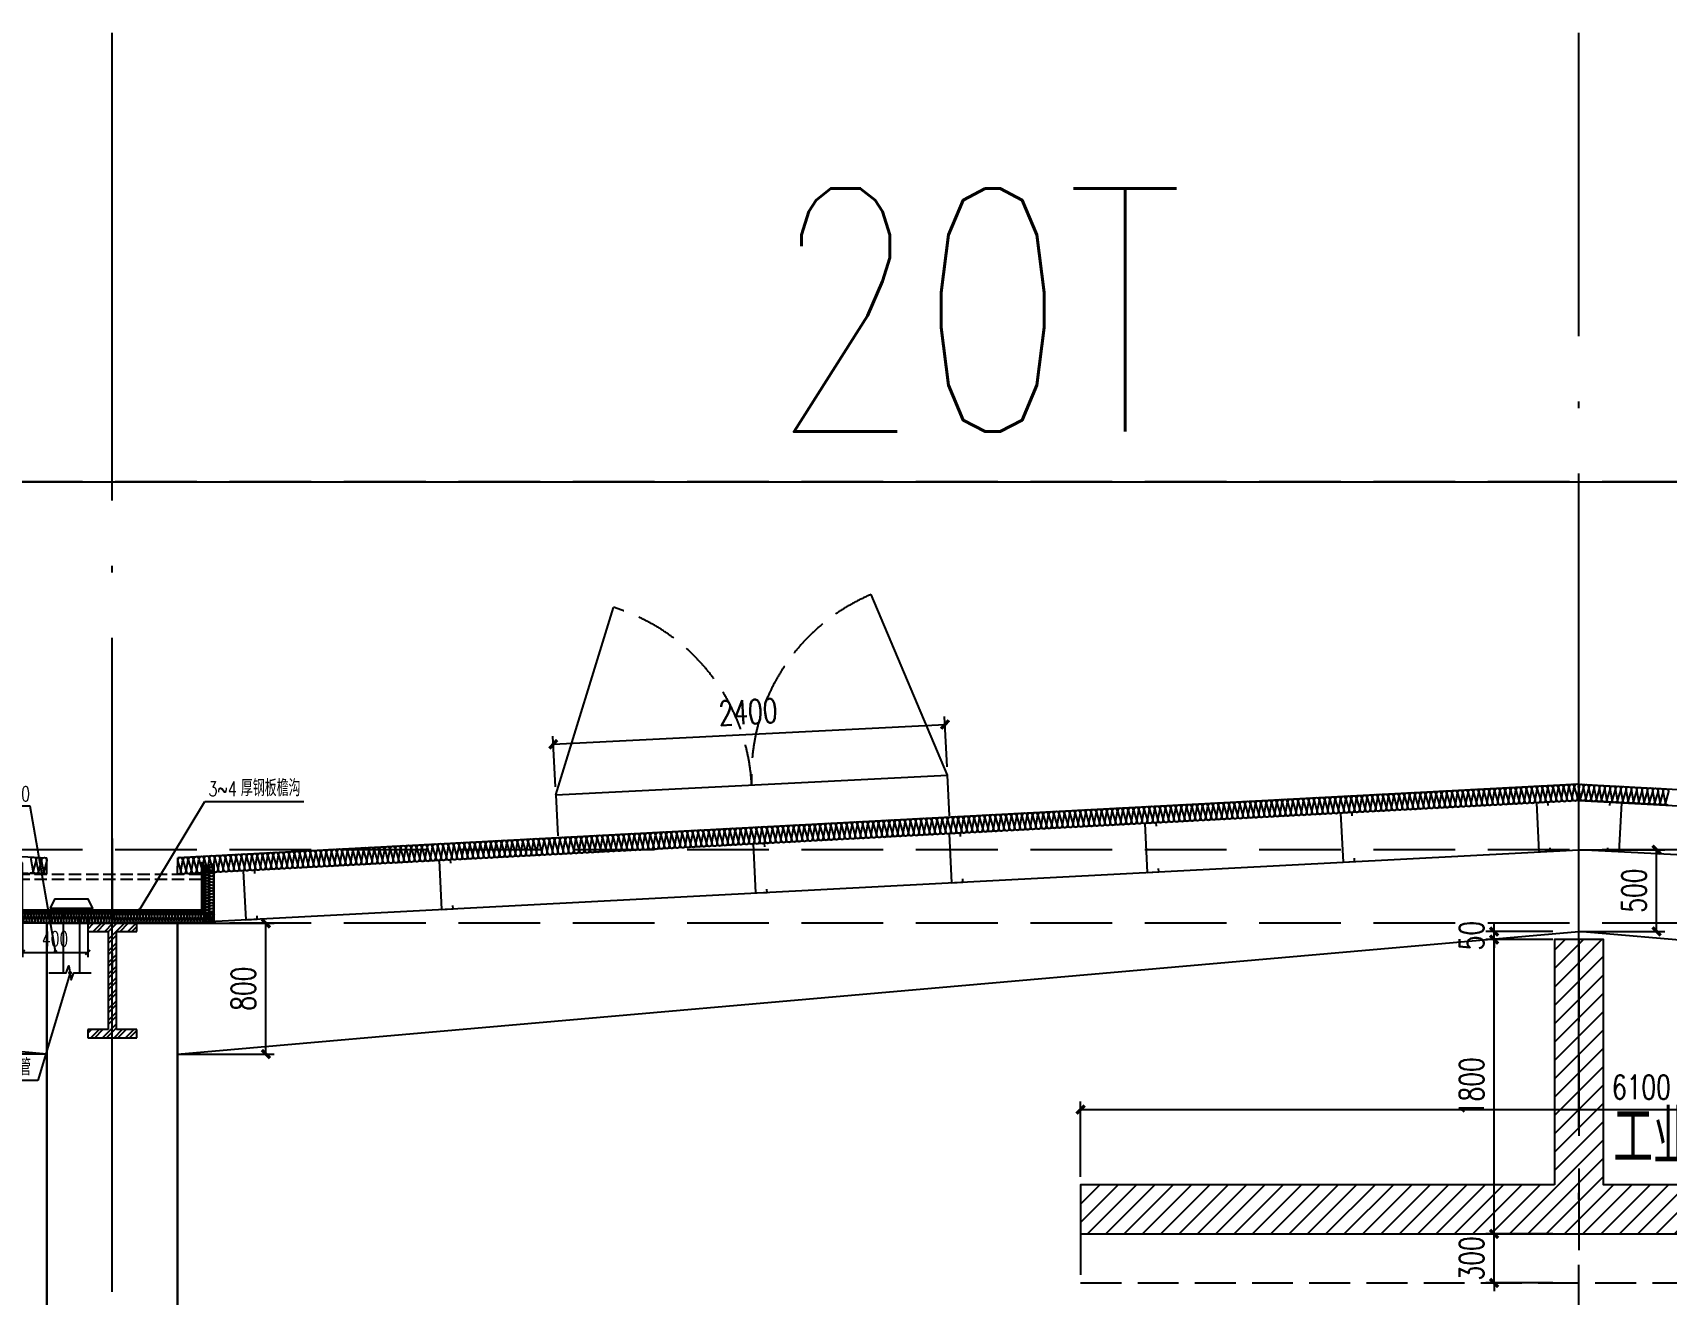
# Model space of a CAD drawing. Extents: x -1899985 to -450366, y 556196 to 2151267.
# Drawn here: x -619857 to -609860, y 581788 to 589505 of the extents above; entities that cross this region are included whole.
import ezdxf

# ---------------------------------------------------------------- set-up
doc = ezdxf.new("R2010")
doc.units = 0
doc.header["$LTSCALE"] = 1000
doc.header["$MEASUREMENT"] = 0
for name, pattern in [('__DASH', [0.35, 0.25, -0.1]), ('DASH', [0.35, 0.25, -0.1]), ('DOTE', [2.42, 2, -0.2, 0.02, -0.2])]:
    doc.linetypes.add(name, pattern=pattern)
doc.layers.get('Defpoints').update_dxf_attribs({"color": 210})
for name, color, linetype in [('A-AXIS-DOTE', 14, 'DOTE'), ('A-AXIS-SYMB', 3, 'Continuous'), ('A-HATCH-2', 251, 'Continuous'), ('A-LIN-V', 9, 'Continuous'), ('A-SFCE', 30, 'Continuous'), ('AS-COLN', 6, 'Continuous'), ('COLUMN', 9, 'Continuous'), ('DIM_SYMB', 3, 'Continuous'), ('PUB_TEXT', 7, 'Continuous'), ('建-墙-填充', 8, 'Continuous'), ('建-尺寸', 3, 'Continuous'), ('建-文字', 7, 'Continuous'), ('建-柱-钢', 9, 'Continuous')]:
    doc.layers.add(name, color=color, linetype=linetype)
doc.styles.add('_TCH_DIM', font='SIMPLEX', dxfattribs={"bigfont": 'GBCBIG'})
doc.styles.add('_TCH_DIM_T3', font='SIMPLEX', dxfattribs={"width": 0.705882, "bigfont": 'GBCBIG'})
doc.styles.add('A-DIM_T3', font='SIMPLEX', dxfattribs={"width": 0.705882, "bigfont": 'GBCBIG'})
doc.styles.add('A-STANDARD', font='SIMPLEX', dxfattribs={"bigfont": 'GBCBIG'})
doc.dimstyles.new('_TCH_ARCH&&30', dxfattribs={"dimtxt": 89.25, "dimasz": 30, "dimexe": 30, "dimexo": 30, "dimgap": 37.875, "dimtad": 1, "dimdec": 0, "dimzin": 0, "dimdsep": 46, "dimtxsty": '_TCH_DIM_T3', "dimblk": 'ARCHTICK', "dimcen": 0.09, "dimclrt": 7, "dimazin": 2, "dimtfac": 1, "dimtdec": 0, "dimtix": 1, "dimtmove": 2, "dimatfit": 3, "dimfxl": 0, "dimtolj": 1, "dimtzin": 0, "dimarcsym": 0})
doc.dimstyles.new('A-DIM&&50', dxfattribs={"dimtxt": 148.75, "dimasz": 50, "dimexe": 50, "dimexo": 50, "dimgap": 63.125, "dimtad": 1, "dimdec": 0, "dimzin": 0, "dimdsep": 46, "dimtxsty": 'A-DIM_T3', "dimblk": 'ARCHTICK', "dimcen": 0.09, "dimclrt": 7, "dimazin": 2, "dimtfac": 1, "dimtdec": 0, "dimtix": 1, "dimtmove": 2, "dimatfit": 3, "dimfxl": 0, "dimtolj": 1, "dimtzin": 0, "dimarcsym": 0})

# ---------------------------------------------------------------- blocks, each defined once
blk = doc.blocks.new('G$CBF9D2CED')
at = {"layer": '建-墙-填充'}
h = blk.add_hatch(dxfattribs=at)
h.set_pattern_fill('金属', color=256, scale=20, style=0)
h.set_pattern_definition([(45, (0, 0), (-35.3553, 35.3553), []), (45, (23.57, 0), (-35.3553, 35.3553), [])])
h.paths.add_polyline_path([(-150, 0), (-150, -50), (-25, -50), (-25, -650), (-150, -650), (-150, -700), (150, -700), (150, -650), (25, -650), (25, -50), (150, -50), (150, 0)])
at = {"layer": '建-柱-钢'}
for p, q in [((-150, 0), (-150, -50)), ((150, 0), (-150, 0)), ((150, -50), (150, 0)), ((-150, -50), (-25, -50)), ((-25, -50), (-25, -650)), ((25, -650), (25, -50)), ((25, -50), (150, -50)), ((-25, -650), (-150, -650)), ((-150, -650), (-150, -700)), ((150, -650), (25, -650)), ((150, -700), (150, -650)), ((-150, -700), (150, -700))]:
    blk.add_line(p, q, dxfattribs=at)
blk = doc.blocks.new('_ArchTick')
at = {"color": 0, "linetype": 'ByBlock', "const_width": 0.4}
blk.add_lwpolyline([(-0.5, -0.5), (0.5, 0.5)], dxfattribs=at)
blk = doc.blocks.new('*D485')
at = {"layer": 'Defpoints', "color": 0}
for p in [(-519.6, 2150), (-110, 2150), (-110, 2100)]:
    blk.add_point(p, dxfattribs=at)
at = {"layer": '建-尺寸', "color": 0, "lineweight": -2}
for p, q in [((-519.6, 2150), (-519.6, 2200)), ((-160, 2150), (-569.6, 2150)), ((-160, 2100), (-569.6, 2100)), ((-519.6, 2100), (-519.6, 2150)), ((-519.6, 2100), (-519.6, 2050))]:
    blk.add_line(p, q, dxfattribs=at)
at = {"layer": '建-尺寸', "color": 0, "lineweight": -2, "xscale": 50, "yscale": 50, "zscale": 50}
for p, rotation in [((-519.6, 2150), 270), ((-519.6, 2100), 90)]:
    blk.add_blockref('_ArchTick', p, dxfattribs=dict(at, rotation=rotation))
at = {"layer": '建-尺寸', "color": 7, "insert": (-657.1, 2125), "char_height": 148.75, "attachment_point": 5, "rotation": 90, "style": 'A-DIM_T3'}
blk.add_mtext('\\A1;50', dxfattribs=at)
blk = doc.blocks.new('*D486')
at = {"layer": 'Defpoints', "color": 0}
for p in [(-519.6, 2100), (-110, 2100), (-110, 300)]:
    blk.add_point(p, dxfattribs=at)
at = {"layer": '建-尺寸', "color": 0, "lineweight": -2}
for p, q in [((-160, 2100), (-569.6, 2100)), ((-519.6, 300), (-519.6, 2100)), ((-160, 300), (-569.6, 300))]:
    blk.add_line(p, q, dxfattribs=at)
at = {"layer": '建-尺寸', "color": 0, "lineweight": -2, "xscale": 50, "yscale": 50, "zscale": 50}
for p, rotation in [((-519.6, 2100), 90), ((-519.6, 300), 270)]:
    blk.add_blockref('_ArchTick', p, dxfattribs=dict(at, rotation=rotation))
at = {"layer": '建-尺寸', "color": 7, "insert": (-657.1, 1200), "char_height": 148.75, "attachment_point": 5, "rotation": 90, "style": 'A-DIM_T3'}
blk.add_mtext('\\A1;1800', dxfattribs=at)
blk = doc.blocks.new('*D487')
at = {"layer": 'Defpoints', "color": 0}
for p in [(-519.6, 300), (-110, 300), (-110, 0)]:
    blk.add_point(p, dxfattribs=at)
at = {"layer": '建-尺寸', "color": 0, "lineweight": -2}
for p, q in [((-160, 300), (-569.6, 300)), ((-519.6, 300), (-519.6, 350)), ((-519.6, 0), (-519.6, 300)), ((-160, 0), (-569.6, 0)), ((-519.6, 0), (-519.6, -50))]:
    blk.add_line(p, q, dxfattribs=at)
at = {"layer": '建-尺寸', "color": 0, "lineweight": -2, "xscale": 50, "yscale": 50, "zscale": 50}
for p, rotation in [((-519.6, 300), 270), ((-519.6, 0), 90)]:
    blk.add_blockref('_ArchTick', p, dxfattribs=dict(at, rotation=rotation))
at = {"layer": '建-尺寸', "color": 7, "insert": (-657.1, 150), "char_height": 148.75, "attachment_point": 5, "rotation": 90, "style": 'A-DIM_T3'}
blk.add_mtext('\\A1;300', dxfattribs=at)
blk = doc.blocks.new('*D488')
at = {"layer": 'Defpoints', "color": 0}
for p in [(3050, 1060.2), (-3050, 600), (3050, 600)]:
    blk.add_point(p, dxfattribs=at)
at = {"layer": '建-尺寸', "color": 0, "lineweight": -2}
for p, q in [((-3050, 650), (-3050, 1110.2)), ((3050, 650), (3050, 1110.2)), ((-3050, 1060.2), (3050, 1060.2))]:
    blk.add_line(p, q, dxfattribs=at)
at = {"layer": '建-尺寸', "color": 0, "lineweight": -2, "xscale": 50, "yscale": 50, "zscale": 50, "rotation": 180}
blk.add_blockref('_ArchTick', (-3050, 1060.2), dxfattribs=at)
at = {"layer": '建-尺寸', "color": 0, "lineweight": -2, "xscale": 50, "yscale": 50, "zscale": 50}
blk.add_blockref('_ArchTick', (3050, 1060.2), dxfattribs=at)
at = {"layer": '建-尺寸', "color": 7, "insert": (382.4, 1197.7), "char_height": 148.75, "attachment_point": 5, "style": 'A-DIM_T3'}
blk.add_mtext('\\A1;6100', dxfattribs=at)
blk = doc.blocks.new('CURVEPATTERNLIB$SYSLIB$岩棉板')
at = {"color": 0}
for p, q in [((0, -17), (12, -67)), ((12, -67), (24, -17))]:
    blk.add_line(p, q, dxfattribs=at)
for centre, start, end in [((12, -17), 0, 180), ((0, -67), 270, 0), ((24, -67), 180, 270)]:
    blk.add_arc(centre, 12, start, end, dxfattribs=at)
blk = doc.blocks.new('*D534')
at = {"layer": 'Defpoints', "color": 0}
for p in [(-759829.7, 584507.5), (-759304.7, 584507.5), (-759829.7, 584007.5)]:
    blk.add_point(p, dxfattribs=at)
at = {"layer": '建-尺寸', "color": 0, "lineweight": -2}
for p, q in [((-759779.7, 584507.5), (-759254.7, 584507.5)), ((-759304.7, 584007.5), (-759304.7, 584507.5)), ((-759779.7, 584007.5), (-759254.7, 584007.5))]:
    blk.add_line(p, q, dxfattribs=at)
at = {"layer": '建-尺寸', "color": 0, "lineweight": -2, "xscale": 50, "yscale": 50, "zscale": 50}
for p, rotation in [((-759304.7, 584507.5), 90), ((-759304.7, 584007.5), 270)]:
    blk.add_blockref('_ArchTick', p, dxfattribs=dict(at, rotation=rotation))
at = {"layer": '建-尺寸', "color": 7, "insert": (-759442.2, 584257.5), "char_height": 148.75, "attachment_point": 5, "rotation": 90, "style": 'A-DIM_T3'}
blk.add_mtext('\\A1;500', dxfattribs=at)
blk = doc.blocks.new('*D535')
at = {"layer": 'Defpoints', "color": 0}
for p in [(-751528.5, 584057.5), (-751154.7, 584057.5), (-751154.7, 583257.5)]:
    blk.add_point(p, dxfattribs=at)
at = {"layer": '建-尺寸', "color": 0, "lineweight": -2}
for p, q in [((-751204.7, 584057.5), (-751578.5, 584057.5)), ((-751528.5, 583257.5), (-751528.5, 584057.5)), ((-751204.7, 583257.5), (-751578.5, 583257.5))]:
    blk.add_line(p, q, dxfattribs=at)
at = {"layer": '建-尺寸', "color": 0, "lineweight": -2, "xscale": 50, "yscale": 50, "zscale": 50}
for p, rotation in [((-751528.5, 584057.5), 90), ((-751528.5, 583257.5), 270)]:
    blk.add_blockref('_ArchTick', p, dxfattribs=dict(at, rotation=rotation))
at = {"layer": '建-尺寸', "color": 7, "insert": (-751666, 583657.5), "char_height": 148.75, "attachment_point": 5, "rotation": 90, "style": 'A-DIM_T3'}
blk.add_mtext('\\A1;800', dxfattribs=at)
blk = doc.blocks.new('*D536')
at = {"layer": 'Defpoints', "color": 0}
for p in [(-768404.7, 584057.5), (-767814.5, 584057.5), (-768404.7, 583257.5)]:
    blk.add_point(p, dxfattribs=at)
at = {"layer": '建-尺寸', "color": 0, "lineweight": -2}
for p, q in [((-768354.7, 584057.5), (-767764.5, 584057.5)), ((-767814.5, 583257.5), (-767814.5, 584057.5)), ((-768354.7, 583257.5), (-767764.5, 583257.5))]:
    blk.add_line(p, q, dxfattribs=at)
at = {"layer": '建-尺寸', "color": 0, "lineweight": -2, "xscale": 50, "yscale": 50, "zscale": 50}
for p, rotation in [((-767814.5, 584057.5), 90), ((-767814.5, 583257.5), 270)]:
    blk.add_blockref('_ArchTick', p, dxfattribs=dict(at, rotation=rotation))
at = {"layer": '建-尺寸', "color": 7, "insert": (-767952, 583657.5), "char_height": 148.75, "attachment_point": 5, "rotation": 90, "style": 'A-DIM_T3'}
blk.add_mtext('\\A1;800', dxfattribs=at)
blk = doc.blocks.new('*D539')
at = {"layer": 'Defpoints', "color": 0}
for p in [(-1772729.9, 580856.2), (-1772720.3, 580546.4), (-1775119.2, 580472)]:
    blk.add_point(p, dxfattribs=at)
at = {"layer": '建-尺寸', "color": 0, "lineweight": -2}
for p, q in [((-1775120.7, 580522), (-1775130.3, 580831.8)), ((-1775128.8, 580781.8), (-1772729.9, 580856.2)), ((-1772721.9, 580596.3), (-1772731.5, 580906.2))]:
    blk.add_line(p, q, dxfattribs=at)
at = {"layer": '建-尺寸', "color": 0, "lineweight": -2, "xscale": 50, "yscale": 50, "zscale": 50}
for p, rotation in [((-1775128.8, 580781.8), 181.7756994795312), ((-1772729.9, 580856.2), 1.775699479531219)]:
    blk.add_blockref('_ArchTick', p, dxfattribs=dict(at, rotation=rotation))
at = {"layer": '建-尺寸', "color": 7, "insert": (-1773933.6, 580956.5), "char_height": 148.75, "attachment_point": 5, "rotation": 1.7757, "style": 'A-DIM_T3'}
blk.add_mtext('\\A1;2400', dxfattribs=at)
blk = doc.blocks.new('$LinePat$岩棉板')
at = {"color": 0}
for p, q in [((0, -17), (12, -67)), ((12, -67), (24, -17))]:
    blk.add_line(p, q, dxfattribs=at)
for points in [[(24, -1.5), (0, -1.5)], [(24, -84), (0, -84)]]:
    blk.add_lwpolyline(points)
for centre, start, end in [((12, -17), 0, 180), ((0, -67), 270, 0), ((24, -67), 180, 270)]:
    blk.add_arc(centre, 12, start, end, dxfattribs=at)
blk = doc.blocks.new('*D509')
at = {"layer": 'A-AXIS-SYMB', "color": 0, "lineweight": -2}
for p, q in [((1161223.6, -3405789.3), (1161223.6, -3406047.3)), ((1161623.6, -3405789.3), (1161623.6, -3406047.3)), ((1161223.6, -3406017.3), (1161623.6, -3406017.3))]:
    blk.add_line(p, q, dxfattribs=at)
at = {"layer": 'Defpoints', "color": 0}
for p in [(1161223.6, -3405759.3), (1161623.6, -3405759.3), (1161623.6, -3406017.3)]:
    blk.add_point(p, dxfattribs=at)
at = {"layer": 'A-AXIS-SYMB', "color": 0, "lineweight": -2, "xscale": 30, "yscale": 30, "zscale": 30, "rotation": 180}
blk.add_blockref('_ArchTick', (1161223.6, -3406017.3), dxfattribs=at)
at = {"layer": 'A-AXIS-SYMB', "color": 0, "lineweight": -2, "xscale": 30, "yscale": 30, "zscale": 30}
blk.add_blockref('_ArchTick', (1161623.6, -3406017.3), dxfattribs=at)
at = {"layer": 'A-AXIS-SYMB', "color": 7, "insert": (1161423.6, -3405934.8), "char_height": 89.25, "attachment_point": 5, "style": '_TCH_DIM_T3'}
blk.add_mtext('\\A1;400', dxfattribs=at)
blk = doc.blocks.new('G$C2C10B007')
at = {"layer": 'A-LIN-V'}
h = blk.add_hatch(dxfattribs=at)
h.set_pattern_fill('ANSI31', color=252, scale=50)
h.set_pattern_definition([(45, (0, 400), (-56.1266, 56.1266), [])])
h.paths.add_polyline_path([(-150, 600), (-3050, 600), (-3050, 300), (3050, 300), (3050, 600), (150, 600), (150, 2100), (-150, 2100)])
at = {"layer": 'A-AXIS-DOTE', "linetype": '__DASH', "ltscale": 2}
blk.add_lwpolyline([(0, 2100), (0, 100)], dxfattribs=at)
at = {"layer": 'A-LIN-V'}
blk.add_lwpolyline([(-150, 600), (-3050, 600), (-3050, 300), (3050, 300), (3050, 600), (150, 600), (150, 2100), (-150, 2100), (-150, 600)], dxfattribs=at)
at = {"layer": 'A-SFCE', "linetype": 'DASH'}
for p, q in [((-3050, 300), (-3050, 0)), ((3050, 300), (3050, 0)), ((-3050, 0), (3050, 0))]:
    blk.add_line(p, q, dxfattribs=at)
at = {"layer": '建-文字', "style": 'A-STANDARD'}
blk.add_text('工业风扇', height=337.59, dxfattribs=at).set_placement((210.4, 722.5))
at = {"layer": '建-尺寸'}
for p1, p2, picture, middle in [((-110, 2100), (-110, 2150), '*D485', (-657.1, 2125)), ((-110, 300), (-110, 2100), '*D486', (-657.1, 1200)), ((-110, 0), (-110, 300), '*D487', (-657.1, 150))]:
    dim = blk.add_aligned_dim(p1=p1, p2=p2, distance=409.6, dimstyle='A-DIM&&50', dxfattribs=at)
    dim.commit()
    dim.dimension.update_dxf_attribs({"geometry": picture, "text_midpoint": middle})
dim = blk.add_linear_dim(base=(3050, 1060.2), p1=(-3050, 600), p2=(3050, 600), angle=0, dimstyle='A-DIM&&50', dxfattribs=at)
dim.commit()
dim.dimension.update_dxf_attribs({"geometry": '*D488', "text_midpoint": (382.4, 1197.7), "dimtype": 161})
blk = doc.blocks.new('w432424324')
at = {"layer": 'A-AXIS-DOTE', "ltscale": 2}
blk.add_line((-759779.7, 577969.1), (-759779.7, 589505.1), dxfattribs=at)
at = {"layer": 'A-LIN-V', "color": 2}
for p, q in [((-768354.7, 584057.5), (-759779.7, 584507.5)), ((-751204.7, 584057.5), (-759779.7, 584507.5)), ((-768354.7, 583257.5), (-759779.7, 584007.5)), ((-751204.7, 583257.5), (-759779.7, 584007.5))]:
    blk.add_line(p, q, dxfattribs=at)
at = {"layer": 'A-LIN-V'}
for points in [[(-761167, 584714.9), (-761168, 584734.9), (-761237.9, 584731.3), (-761222.9, 584431.7), (-761152.9, 584435.2), (-761153.9, 584455.2)], [(-759968.7, 584777.8), (-759969.7, 584797.7), (-760039.6, 584794.2), (-760024.5, 584494.6), (-759954.6, 584498.1), (-759955.6, 584518.1)], [(-759590.7, 584777.8), (-759589.7, 584797.7), (-759519.7, 584794.2), (-759534.8, 584494.6), (-759604.7, 584498.1), (-759603.7, 584518.1)], [(-763563.6, 584589.1), (-763564.6, 584609.1), (-763634.5, 584605.6), (-763619.4, 584305.9), (-763549.5, 584309.5), (-763550.5, 584329.4)], [(-762365.4, 584652), (-762366.4, 584672), (-762436.3, 584668.4), (-762421.2, 584368.8), (-762351.3, 584372.3), (-762352.3, 584392.3)], [(-764762.1, 584526.2), (-764763.1, 584546.2), (-764833, 584542.7), (-764817.9, 584243.1), (-764748, 584246.6), (-764749, 584266.5)], [(-766683.4, 584425.4), (-766684.4, 584445.4), (-766754.3, 584441.8), (-766739.3, 584142.2), (-766669.3, 584145.7), (-766670.3, 584165.7)], [(-767881.8, 584362.5), (-767882.8, 584382.5), (-767952.7, 584379), (-767937.6, 584079.3), (-767867.7, 584082.9), (-767868.7, 584102.8)]]:
    blk.add_lwpolyline(points, dxfattribs=at)
at = {"layer": 'AS-COLN'}
for p, q in [((-759779.7, 584908), (-768353.6, 584458.1)), ((-759779.7, 584908), (-751206, 584458.1)), ((-759779.7, 584807.8), (-768354.6, 584357.8)), ((-759779.7, 584807.8), (-751205.7, 584357.9)), ((-768354.6, 584357.8), (-768353.6, 584458.1)), ((-751205.7, 584357.9), (-751206, 584458.1))]:
    blk.add_line(p, q, dxfattribs=at)
at = {"layer": 'COLUMN'}
for points in [[(-769154.7, 584057.5), (-769154.7, 568257.5), (-768354.7, 568257.5), (-768354.7, 584057.5)], [(-750404.7, 584057.5), (-750404.7, 568257.5), (-751204.7, 568257.5), (-751204.7, 584057.5)]]:
    blk.add_lwpolyline(points, close=True, dxfattribs=at)
at = {"layer": 'A-HATCH-2', "yscale": 1.351351351351351, "zscale": 1.351351351351351}
for p, xscale, rotation in [((-759842, 584911.8), 1.355880551215356, 3.004242377005823), ((-759809.5, 584913.5), 1.355880551215356, 3.004242377005823), ((-759749.8, 584913.5), -1.355880551215356, 356.9957576229942), ((-759717.3, 584911.8), -1.355880551215356, 356.9957576229942), ((-761759.3, 584811.1), 1.355880551215356, 3.004242377005823), ((-761726.8, 584812.8), 1.355880551215356, 3.004242377005823), ((-761694.3, 584814.5), 1.355880551215356, 3.004242377005823), ((-761661.8, 584816.3), 1.355880551215356, 3.004242377005823), ((-761629.3, 584818), 1.355880551215356, 3.004242377005823), ((-761596.8, 584819.7), 1.355880551215356, 3.004242377005823), ((-761564.3, 584821.4), 1.355880551215356, 3.004242377005823), ((-761531.8, 584823.1), 1.355880551215356, 3.004242377005823), ((-761499.3, 584824.8), 1.355880551215356, 3.004242377005823), ((-761466.9, 584826.5), 1.355880551215356, 3.004242377005823), ((-761434.4, 584828.2), 1.355880551215356, 3.004242377005823), ((-761401.9, 584829.9), 1.355880551215356, 3.004242377005823), ((-761369.4, 584831.6), 1.355880551215356, 3.004242377005823), ((-761336.9, 584833.3), 1.355880551215356, 3.004242377005823), ((-761304.4, 584835), 1.355880551215356, 3.004242377005823), ((-761271.9, 584836.7), 1.355880551215356, 3.004242377005823), ((-761239.4, 584838.4), 1.355880551215356, 3.004242377005823), ((-761206.9, 584840.1), 1.355880551215356, 3.004242377005823), ((-761174.4, 584841.8), 1.355880551215356, 3.004242377005823), ((-761141.9, 584843.5), 1.355880551215356, 3.004242377005823), ((-761109.4, 584845.2), 1.355880551215356, 3.004242377005823), ((-761076.9, 584847), 1.355880551215356, 3.004242377005823), ((-761044.4, 584848.7), 1.355880551215356, 3.004242377005823), ((-761011.9, 584850.4), 1.355880551215356, 3.004242377005823), ((-760979.4, 584852.1), 1.355880551215356, 3.004242377005823), ((-760946.9, 584853.8), 1.355880551215356, 3.004242377005823), ((-760914.4, 584855.5), 1.355880551215356, 3.004242377005823), ((-760881.9, 584857.2), 1.355880551215356, 3.004242377005823), ((-760849.4, 584858.9), 1.355880551215356, 3.004242377005823), ((-760816.9, 584860.6), 1.355880551215356, 3.004242377005823), ((-760784.4, 584862.3), 1.355880551215356, 3.004242377005823), ((-760751.9, 584864), 1.355880551215356, 3.004242377005823), ((-760719.4, 584865.7), 1.355880551215356, 3.004242377005823), ((-760686.9, 584867.4), 1.355880551215356, 3.004242377005823), ((-760654.4, 584869.1), 1.355880551215356, 3.004242377005823), ((-760621.9, 584870.8), 1.355880551215356, 3.004242377005823), ((-760589.4, 584872.5), 1.355880551215356, 3.004242377005823), ((-760557, 584874.2), 1.355880551215356, 3.004242377005823), ((-760524.5, 584875.9), 1.355880551215356, 3.004242377005823), ((-760492, 584877.7), 1.355880551215356, 3.004242377005823), ((-760459.5, 584879.4), 1.355880551215356, 3.004242377005823), ((-760427, 584881.1), 1.355880551215356, 3.004242377005823), ((-760394.5, 584882.8), 1.355880551215356, 3.004242377005823), ((-760362, 584884.5), 1.355880551215356, 3.004242377005823), ((-760329.5, 584886.2), 1.355880551215356, 3.004242377005823), ((-760297, 584887.9), 1.355880551215356, 3.004242377005823), ((-760264.5, 584889.6), 1.355880551215356, 3.004242377005823), ((-760232, 584891.3), 1.355880551215356, 3.004242377005823), ((-760199.5, 584893), 1.355880551215356, 3.004242377005823), ((-760167, 584894.7), 1.355880551215356, 3.004242377005823), ((-760134.5, 584896.4), 1.355880551215356, 3.004242377005823), ((-760102, 584898.1), 1.355880551215356, 3.004242377005823), ((-760069.5, 584899.8), 1.355880551215356, 3.004242377005823), ((-760037, 584901.5), 1.355880551215356, 3.004242377005823), ((-760004.5, 584903.2), 1.355880551215356, 3.004242377005823), ((-759972, 584904.9), 1.355880551215356, 3.004242377005823), ((-759939.5, 584906.6), 1.355880551215356, 3.004242377005823), ((-759907, 584908.4), 1.355880551215356, 3.004242377005823), ((-759874.5, 584910.1), 1.355880551215356, 3.004242377005823), ((-759684.8, 584910.1), -1.355880551215356, 356.9957576229942), ((-759652.3, 584908.4), -1.355880551215356, 356.9957576229942), ((-759619.8, 584906.6), -1.355880551215356, 356.9957576229942), ((-759587.3, 584904.9), -1.355880551215356, 356.9957576229942), ((-759554.8, 584903.2), -1.355880551215356, 356.9957576229942), ((-759522.3, 584901.5), -1.355880551215356, 356.9957576229942), ((-759489.8, 584899.8), -1.355880551215356, 356.9957576229942), ((-759457.3, 584898.1), -1.355880551215356, 356.9957576229942), ((-759424.8, 584896.4), -1.355880551215356, 356.9957576229942), ((-759392.3, 584894.7), -1.355880551215356, 356.9957576229942), ((-759359.8, 584893), -1.355880551215356, 356.9957576229942), ((-759327.3, 584891.3), -1.355880551215356, 356.9957576229942), ((-759294.8, 584889.6), -1.355880551215356, 356.9957576229942), ((-759262.3, 584887.9), -1.355880551215356, 356.9957576229942), ((-759229.8, 584886.2), -1.355880551215356, 356.9957576229942), ((-763644.1, 584712.2), 1.355880551215356, 3.004242377005823), ((-763611.6, 584713.9), 1.355880551215356, 3.004242377005823), ((-763579.1, 584715.6), 1.355880551215356, 3.004242377005823), ((-763546.6, 584717.3), 1.355880551215356, 3.004242377005823), ((-763514.1, 584719), 1.355880551215356, 3.004242377005823), ((-763481.6, 584720.7), 1.355880551215356, 3.004242377005823), ((-763449.1, 584722.5), 1.355880551215356, 3.004242377005823), ((-763416.6, 584724.2), 1.355880551215356, 3.004242377005823), ((-763384.1, 584725.9), 1.355880551215356, 3.004242377005823), ((-763351.6, 584727.6), 1.355880551215356, 3.004242377005823), ((-763319.1, 584729.3), 1.355880551215356, 3.004242377005823), ((-763286.6, 584731), 1.355880551215356, 3.004242377005823), ((-763254.2, 584732.7), 1.355880551215356, 3.004242377005823), ((-763221.7, 584734.4), 1.355880551215356, 3.004242377005823), ((-763189.2, 584736.1), 1.355880551215356, 3.004242377005823), ((-763156.7, 584737.8), 1.355880551215356, 3.004242377005823), ((-763124.2, 584739.5), 1.355880551215356, 3.004242377005823), ((-763091.7, 584741.2), 1.355880551215356, 3.004242377005823), ((-763059.2, 584742.9), 1.355880551215356, 3.004242377005823), ((-763026.7, 584744.6), 1.355880551215356, 3.004242377005823), ((-762994.2, 584746.3), 1.355880551215356, 3.004242377005823), ((-762961.7, 584748), 1.355880551215356, 3.004242377005823), ((-762929.2, 584749.7), 1.355880551215356, 3.004242377005823), ((-762896.7, 584751.4), 1.355880551215356, 3.004242377005823), ((-762864.2, 584753.2), 1.355880551215356, 3.004242377005823), ((-762831.7, 584754.9), 1.355880551215356, 3.004242377005823), ((-762799.2, 584756.6), 1.355880551215356, 3.004242377005823), ((-762766.7, 584758.3), 1.355880551215356, 3.004242377005823), ((-762734.2, 584760), 1.355880551215356, 3.004242377005823), ((-762701.7, 584761.7), 1.355880551215356, 3.004242377005823), ((-762669.2, 584763.4), 1.355880551215356, 3.004242377005823), ((-762636.7, 584765.1), 1.355880551215356, 3.004242377005823), ((-762604.2, 584766.8), 1.355880551215356, 3.004242377005823), ((-762571.7, 584768.5), 1.355880551215356, 3.004242377005823), ((-762539.2, 584770.2), 1.355880551215356, 3.004242377005823), ((-762506.7, 584771.9), 1.355880551215356, 3.004242377005823), ((-762474.2, 584773.6), 1.355880551215356, 3.004242377005823), ((-762441.7, 584775.3), 1.355880551215356, 3.004242377005823), ((-762409.2, 584777), 1.355880551215356, 3.004242377005823), ((-762376.8, 584778.7), 1.355880551215356, 3.004242377005823), ((-762344.3, 584780.4), 1.355880551215356, 3.004242377005823), ((-762311.8, 584782.1), 1.355880551215356, 3.004242377005823), ((-762279.3, 584783.9), 1.355880551215356, 3.004242377005823), ((-762246.8, 584785.6), 1.355880551215356, 3.004242377005823), ((-762214.3, 584787.3), 1.355880551215356, 3.004242377005823), ((-762181.8, 584789), 1.355880551215356, 3.004242377005823), ((-762149.3, 584790.7), 1.355880551215356, 3.004242377005823), ((-762116.8, 584792.4), 1.355880551215356, 3.004242377005823), ((-762084.3, 584794.1), 1.355880551215356, 3.004242377005823), ((-762051.8, 584795.8), 1.355880551215356, 3.004242377005823), ((-762019.3, 584797.5), 1.355880551215356, 3.004242377005823), ((-761986.8, 584799.2), 1.355880551215356, 3.004242377005823), ((-761954.3, 584800.9), 1.355880551215356, 3.004242377005823), ((-761921.8, 584802.6), 1.355880551215356, 3.004242377005823), ((-761889.3, 584804.3), 1.355880551215356, 3.004242377005823), ((-761856.8, 584806), 1.355880551215356, 3.004242377005823), ((-761824.3, 584807.7), 1.355880551215356, 3.004242377005823), ((-761791.8, 584809.4), 1.355880551215356, 3.004242377005823), ((-765561.4, 584611.6), 1.355880551215356, 3.004242377005823), ((-765528.9, 584613.3), 1.355880551215356, 3.004242377005823), ((-765496.4, 584615), 1.355880551215356, 3.004242377005823), ((-765463.9, 584616.7), 1.355880551215356, 3.004242377005823), ((-765431.4, 584618.4), 1.355880551215356, 3.004242377005823), ((-765398.9, 584620.1), 1.355880551215356, 3.004242377005823), ((-765366.4, 584621.8), 1.355880551215356, 3.004242377005823), ((-765333.9, 584623.5), 1.355880551215356, 3.004242377005823), ((-765301.4, 584625.2), 1.355880551215356, 3.004242377005823), ((-765268.9, 584626.9), 1.355880551215356, 3.004242377005823), ((-765236.4, 584628.7), 1.355880551215356, 3.004242377005823), ((-765203.9, 584630.4), 1.355880551215356, 3.004242377005823), ((-765171.4, 584632.1), 1.355880551215356, 3.004242377005823), ((-765138.9, 584633.8), 1.355880551215356, 3.004242377005823), ((-765106.4, 584635.5), 1.355880551215356, 3.004242377005823), ((-765074, 584637.2), 1.355880551215356, 3.004242377005823), ((-765041.5, 584638.9), 1.355880551215356, 3.004242377005823), ((-765009, 584640.6), 1.355880551215356, 3.004242377005823), ((-764976.5, 584642.3), 1.355880551215356, 3.004242377005823), ((-764944, 584644), 1.355880551215356, 3.004242377005823), ((-764911.5, 584645.7), 1.355880551215356, 3.004242377005823), ((-764879, 584647.4), 1.355880551215356, 3.004242377005823), ((-764846.5, 584649.1), 1.355880551215356, 3.004242377005823), ((-764814, 584650.8), 1.355880551215356, 3.004242377005823), ((-764781.5, 584652.5), 1.355880551215356, 3.004242377005823), ((-764749, 584654.2), 1.355880551215356, 3.004242377005823), ((-764716.5, 584655.9), 1.355880551215356, 3.004242377005823), ((-764684, 584657.6), 1.355880551215356, 3.004242377005823), ((-764651.5, 584659.4), 1.355880551215356, 3.004242377005823), ((-764619, 584661.1), 1.355880551215356, 3.004242377005823), ((-764586.5, 584662.8), 1.355880551215356, 3.004242377005823), ((-764554, 584664.5), 1.355880551215356, 3.004242377005823), ((-764521.5, 584666.2), 1.355880551215356, 3.004242377005823), ((-764489, 584667.9), 1.355880551215356, 3.004242377005823), ((-764456.5, 584669.6), 1.355880551215356, 3.004242377005823), ((-764424, 584671.3), 1.355880551215356, 3.004242377005823), ((-764391.5, 584673), 1.355880551215356, 3.004242377005823), ((-764359, 584674.7), 1.355880551215356, 3.004242377005823), ((-764326.5, 584676.4), 1.355880551215356, 3.004242377005823), ((-764294, 584678.1), 1.355880551215356, 3.004242377005823), ((-764261.5, 584679.8), 1.355880551215356, 3.004242377005823), ((-764229, 584681.5), 1.355880551215356, 3.004242377005823), ((-764196.5, 584683.2), 1.355880551215356, 3.004242377005823), ((-764164.1, 584684.9), 1.355880551215356, 3.004242377005823), ((-764131.6, 584686.6), 1.355880551215356, 3.004242377005823), ((-764099.1, 584688.3), 1.355880551215356, 3.004242377005823), ((-764066.6, 584690), 1.355880551215356, 3.004242377005823), ((-764034.1, 584691.8), 1.355880551215356, 3.004242377005823), ((-764001.6, 584693.5), 1.355880551215356, 3.004242377005823), ((-763969.1, 584695.2), 1.355880551215356, 3.004242377005823), ((-763936.6, 584696.9), 1.355880551215356, 3.004242377005823), ((-763904.1, 584698.6), 1.355880551215356, 3.004242377005823), ((-763871.6, 584700.3), 1.355880551215356, 3.004242377005823), ((-763839.1, 584702), 1.355880551215356, 3.004242377005823), ((-763806.6, 584703.7), 1.355880551215356, 3.004242377005823), ((-763774.1, 584705.4), 1.355880551215356, 3.004242377005823), ((-763741.6, 584707.1), 1.355880551215356, 3.004242377005823), ((-763709.1, 584708.8), 1.355880551215356, 3.004242377005823), ((-763676.6, 584710.5), 1.355880551215356, 3.004242377005823), ((-767478.7, 584511), 1.355880551215356, 3.004242377005823), ((-767446.2, 584512.7), 1.355880551215356, 3.004242377005823), ((-767413.7, 584514.4), 1.355880551215356, 3.004242377005823), ((-767381.2, 584516.1), 1.355880551215356, 3.004242377005823), ((-767348.7, 584517.8), 1.355880551215356, 3.004242377005823), ((-767316.2, 584519.5), 1.355880551215356, 3.004242377005823), ((-767283.7, 584521.2), 1.355880551215356, 3.004242377005823), ((-767251.2, 584522.9), 1.355880551215356, 3.004242377005823), ((-767218.7, 584524.6), 1.355880551215356, 3.004242377005823), ((-767186.2, 584526.3), 1.355880551215356, 3.004242377005823), ((-767153.7, 584528), 1.355880551215356, 3.004242377005823), ((-767121.2, 584529.7), 1.355880551215356, 3.004242377005823), ((-767088.7, 584531.4), 1.355880551215356, 3.004242377005823), ((-767056.2, 584533.1), 1.355880551215356, 3.004242377005823), ((-767023.7, 584534.9), 1.355880551215356, 3.004242377005823), ((-766991.2, 584536.6), 1.355880551215356, 3.004242377005823), ((-766958.7, 584538.3), 1.355880551215356, 3.004242377005823), ((-766926.2, 584540), 1.355880551215356, 3.004242377005823), ((-766893.8, 584541.7), 1.355880551215356, 3.004242377005823), ((-766861.3, 584543.4), 1.355880551215356, 3.004242377005823), ((-766828.8, 584545.1), 1.355880551215356, 3.004242377005823), ((-766796.3, 584546.8), 1.355880551215356, 3.004242377005823), ((-766763.8, 584548.5), 1.355880551215356, 3.004242377005823), ((-766731.3, 584550.2), 1.355880551215356, 3.004242377005823), ((-766698.8, 584551.9), 1.355880551215356, 3.004242377005823), ((-766666.3, 584553.6), 1.355880551215356, 3.004242377005823), ((-766633.8, 584555.3), 1.355880551215356, 3.004242377005823), ((-766601.3, 584557), 1.355880551215356, 3.004242377005823), ((-766568.8, 584558.7), 1.355880551215356, 3.004242377005823), ((-766536.3, 584560.4), 1.355880551215356, 3.004242377005823), ((-766503.8, 584562.1), 1.355880551215356, 3.004242377005823), ((-766471.3, 584563.8), 1.355880551215356, 3.004242377005823), ((-766438.8, 584565.5), 1.355880551215356, 3.004242377005823), ((-766406.3, 584567.3), 1.355880551215356, 3.004242377005823), ((-766373.8, 584569), 1.355880551215356, 3.004242377005823), ((-766341.3, 584570.7), 1.355880551215356, 3.004242377005823), ((-766308.8, 584572.4), 1.355880551215356, 3.004242377005823), ((-766276.3, 584574.1), 1.355880551215356, 3.004242377005823), ((-766243.8, 584575.8), 1.355880551215356, 3.004242377005823), ((-766211.3, 584577.5), 1.355880551215356, 3.004242377005823), ((-766178.8, 584579.2), 1.355880551215356, 3.004242377005823), ((-766146.3, 584580.9), 1.355880551215356, 3.004242377005823), ((-766113.8, 584582.6), 1.355880551215356, 3.004242377005823), ((-766081.3, 584584.3), 1.355880551215356, 3.004242377005823), ((-766048.8, 584586), 1.355880551215356, 3.004242377005823), ((-766016.3, 584587.7), 1.355880551215356, 3.004242377005823), ((-765983.9, 584589.4), 1.355880551215356, 3.004242377005823), ((-765951.4, 584591.1), 1.355880551215356, 3.004242377005823), ((-765918.9, 584592.8), 1.355880551215356, 3.004242377005823), ((-765886.4, 584594.5), 1.355880551215356, 3.004242377005823), ((-765853.9, 584596.2), 1.355880551215356, 3.004242377005823), ((-765821.4, 584598), 1.355880551215356, 3.004242377005823), ((-765788.9, 584599.7), 1.355880551215356, 3.004242377005823), ((-765756.4, 584601.4), 1.355880551215356, 3.004242377005823), ((-765723.9, 584603.1), 1.355880551215356, 3.004242377005823), ((-765691.4, 584604.8), 1.355880551215356, 3.004242377005823), ((-765658.9, 584606.5), 1.355880551215356, 3.004242377005823), ((-765626.4, 584608.2), 1.355880551215356, 3.004242377005823), ((-765593.9, 584609.9), 1.355880551215356, 3.004242377005823), ((-768356.1, 584464.9), 1.355880551215356, 3.004242377005823), ((-768323.6, 584466.6), 1.355880551215356, 3.004242377005823), ((-768291.1, 584468.3), 1.355880551215356, 3.004242377005823), ((-768258.6, 584470), 1.355880551215356, 3.004242377005823), ((-768226.1, 584471.7), 1.355880551215356, 3.004242377005823), ((-768193.6, 584473.5), 1.355880551215356, 3.004242377005823), ((-768161.1, 584475.2), 1.355880551215356, 3.004242377005823), ((-768128.6, 584476.9), 1.355880551215356, 3.004242377005823), ((-768096.1, 584478.6), 1.355880551215356, 3.004242377005823), ((-768063.6, 584480.3), 1.355880551215356, 3.004242377005823), ((-768031.1, 584482), 1.355880551215356, 3.004242377005823), ((-767998.6, 584483.7), 1.355880551215356, 3.004242377005823), ((-767966.1, 584485.4), 1.355880551215356, 3.004242377005823), ((-767933.6, 584487.1), 1.355880551215356, 3.004242377005823), ((-767901.1, 584488.8), 1.355880551215356, 3.004242377005823), ((-767868.6, 584490.5), 1.355880551215356, 3.004242377005823), ((-767836.1, 584492.2), 1.355880551215356, 3.004242377005823), ((-767803.7, 584493.9), 1.355880551215356, 3.004242377005823), ((-767771.2, 584495.6), 1.355880551215356, 3.004242377005823), ((-767738.7, 584497.3), 1.355880551215356, 3.004242377005823), ((-767706.2, 584499), 1.355880551215356, 3.004242377005823), ((-767673.7, 584500.7), 1.355880551215356, 3.004242377005823), ((-767641.2, 584502.4), 1.355880551215356, 3.004242377005823), ((-767608.7, 584504.2), 1.355880551215356, 3.004242377005823), ((-767576.2, 584505.9), 1.355880551215356, 3.004242377005823), ((-767543.7, 584507.6), 1.355880551215356, 3.004242377005823), ((-767511.2, 584509.3), 1.355880551215356, 3.004242377005823), ((-751268.2, 584468.3), -1.355880551215356, 356.9957576229942), ((-751235.7, 584466.6), -1.355880551215356, 356.9957576229942), ((-751203.2, 584464.9), -1.355880551215356, 356.9957576229942)]:
    blk.add_blockref('CURVEPATTERNLIB$SYSLIB$岩棉板', p, dxfattribs=dict(at, xscale=xscale, rotation=rotation))
at = {"layer": 'A-LIN-V'}
for name, p in [('G$CBF9D2CED', (-768754.7, 584057.5)), ('G$C2C10B007', (-759779.7, 581857.5)), ('G$CBF9D2CED', (-750804.7, 584057.5))]:
    blk.add_blockref(name, p, dxfattribs=at)
at = {"layer": '建-尺寸'}
for p1, p2, distance, picture, middle in [((-759829.7, 584007.5), (-759829.7, 584507.5), -525, '*D534', (-759442.2, 584257.5)), ((-768404.7, 583257.5), (-768404.7, 584057.5), -590.2, '*D536', (-767952, 583657.5)), ((-751154.7, 583257.5), (-751154.7, 584057.5), 373.8, '*D535', (-751666, 583657.5))]:
    dim = blk.add_aligned_dim(p1=p1, p2=p2, distance=distance, dimstyle='A-DIM&&50', dxfattribs=at)
    dim.commit()
    dim.dimension.update_dxf_attribs({"geometry": picture, "text_midpoint": middle})
blk = doc.blocks.new('r5657')
at = {"layer": 'A-LIN-V'}
blk.add_line((-1775119.2, 580472), (-1775111.4, 580222.1), dxfattribs=at)
for points in [[(-1775119.2, 580472), (-1774743.9, 581611.8)], [(-1772720.3, 580546.4), (-1773165.5, 581660.7)], [(-1775119.2, 580472), (-1772720.3, 580546.4)], [(-1772712.6, 580296.5), (-1772720.3, 580546.4)]]:
    blk.add_lwpolyline(points, dxfattribs=at)
at = {"layer": 'A-LIN-V', "linetype": 'DASH'}
for centre, start, end in [((-1775119.2, 580472), 1.77568, 71.7757), ((-1772720.3, 580546.4), 111.7757, 181.77572)]:
    blk.add_arc(centre, 1200, start, end, dxfattribs=at)
at = {"layer": '建-尺寸'}
dim = blk.add_aligned_dim(p1=(-1775119.2, 580472), p2=(-1772720.3, 580546.4), distance=310, dimstyle='A-DIM&&50', dxfattribs=at)
dim.commit()
dim.dimension.update_dxf_attribs({"geometry": '*D539', "text_midpoint": (-1773933.6, 580956.5)})
blk = doc.blocks.new('42432')
at = {"layer": 'A-LIN-V', "rotation": 1.105128333626564}
blk.add_blockref('r5657', (84864.6, 34568.6), dxfattribs=at)
blk = doc.blocks.new('2342424242')
at = {"layer": 'A-LIN-V'}
h = blk.add_hatch(dxfattribs=at)
h.set_pattern_fill('金属', color=256, scale=10)
h.set_pattern_definition([(45, (0, 0), (-17.67766953, 17.67766953), []), (45, (11.785, 0), (-17.67766953, 17.67766953), [])])
h.paths.add_polyline_path([(1161223.6, -3405469.3), (1161213.6, -3405469.3), (1161213.6, -3405769.3), (1162328.6, -3405769.3), (1162328.6, -3405469.3), (1162318.6, -3405469.3), (1162318.6, -3405759.3), (1161223.6, -3405759.3)])
at = {"layer": 'A-AXIS-DOTE', "linetype": '__DASH', "ltscale": 2}
blk.add_line((1161773.6, -3405320), (1161773.6, -3406120), dxfattribs=at)
at = {"layer": 'A-AXIS-SYMB', "color": 1}
for p, q in [((1161272.2, -3405123.4), (1160118.6, -3405123.4)), ((1161426.2, -3406012.6), (1161272.2, -3405123.4))]:
    blk.add_line(p, q, dxfattribs=at)
at = {"layer": 'A-AXIS-SYMB'}
for p, q in [((1161938.6, -3405760), (1162340, -3405093.4)), ((1162340, -3405093.4), (1162945.1, -3405093.4)), ((1161515, -3406142.1), (1161317.7, -3406800.9)), ((1161317.7, -3406800.9), (1161026.4, -3406800.9))]:
    blk.add_line(p, q, dxfattribs=at)
at = {"layer": 'A-AXIS-SYMB', "const_width": 12}
for points in [[(1161935.5, -3405765.1, 1), (1161941.7, -3405754.9, 1)], [(1161516.8, -3406136.3, 1), (1161513.3, -3406147.8, 1)]]:
    blk.add_lwpolyline(points, format="xyb", close=True, dxfattribs=at)
at = {"layer": 'A-AXIS-SYMB', "color": 1, "const_width": 12}
blk.add_lwpolyline([(1161427.3, -3406018.5, 1), (1161425.2, -3406006.6, 1)], format="xyb", close=True, dxfattribs=at)
at = {"layer": 'A-LIN-V'}
for points in [[(1161223.6, -3405469.3), (1161213.6, -3405469.3), (1161213.6, -3405769.3), (1162328.6, -3405769.3), (1162328.6, -3405469.3), (1162318.6, -3405469.3), (1162318.6, -3405469.3), (1162318.6, -3405469.3), (1162318.6, -3405759.3), (1161223.6, -3405759.3), (1161223.6, -3405469.3)], [(1161393.6, -3405749.3), (1161423.6, -3405690), (1161623.6, -3405690), (1161653.6, -3405749.3), (1161393.6, -3405749.3)], [(1161473.6, -3405749.3), (1161473.6, -3406142.1)], [(1161573.6, -3405749.3), (1161573.6, -3406142.1)]]:
    blk.add_lwpolyline(points, dxfattribs=at)
at = {"layer": 'A-LIN-V', "linetype": 'DASH', "ltscale": 0.3}
for points in [[(1162318.6, -3405540.9), (1161223.6, -3405540.9)], [(1162318.6, -3405570.9), (1161223.6, -3405570.9)]]:
    blk.add_lwpolyline(points, dxfattribs=at)
at = {"layer": 'DIM_SYMB'}
blk.add_lwpolyline([(1161384.9, -3406142.1), (1161492.4, -3406142.1), (1161507.6, -3406100.1), (1161522.5, -3406184.1), (1161537.4, -3406142.1), (1161644.9, -3406142.1)], dxfattribs=at)
at = {"layer": 'A-LIN-V', "yscale": 0.7272727272727273, "zscale": 0.7272727272727273}
for p, xscale, rotation in [((1161143.6, -3405479.3), -0.7499999999999999, 90), ((1161143.6, -3405497.3), -0.7499999999999999, 90), ((1161143.6, -3405515.3), -0.7499999999999999, 90), ((1161143.6, -3405533.3), -0.7499999999999999, 90), ((1161143.6, -3405551.3), -0.7499999999999999, 90), ((1162398.6, -3405479.3), 0.7499999999999999, 270), ((1162398.6, -3405497.3), 0.7499999999999999, 270), ((1162398.6, -3405515.3), 0.7499999999999999, 270), ((1162398.6, -3405533.3), 0.7499999999999999, 270), ((1162398.6, -3405551.3), 0.7499999999999999, 270), ((1161143.6, -3405569.3), -0.7499999999999999, 90), ((1161143.6, -3405587.3), -0.7499999999999999, 90), ((1161143.6, -3405605.3), -0.7499999999999999, 90), ((1161143.6, -3405623.3), -0.7499999999999999, 90), ((1161143.6, -3405641.3), -0.7499999999999999, 90), ((1161143.6, -3405659.3), -0.7499999999999999, 90), ((1162398.6, -3405569.3), 0.7499999999999999, 270), ((1162398.6, -3405587.3), 0.7499999999999999, 270), ((1162398.6, -3405605.3), 0.7499999999999999, 270), ((1162398.6, -3405623.3), 0.7499999999999999, 270), ((1162398.6, -3405641.3), 0.7499999999999999, 270), ((1162398.6, -3405659.3), 0.7499999999999999, 270), ((1161143.6, -3405677.3), -0.7499999999999999, 90), ((1161143.6, -3405695.3), -0.7499999999999999, 90), ((1161143.6, -3405713.3), -0.7499999999999999, 90), ((1161143.6, -3405731.3), -0.7499999999999999, 90), ((1161143.6, -3405749.3), -0.7499999999999999, 90), ((1161143.6, -3405767.3), -0.7499999999999999, 90), ((1162398.6, -3405677.3), 0.7499999999999999, 270), ((1162398.6, -3405695.3), 0.7499999999999999, 270), ((1162398.6, -3405713.3), 0.7499999999999999, 270), ((1162398.6, -3405731.3), 0.7499999999999999, 270), ((1162398.6, -3405749.3), 0.7499999999999999, 270), ((1162398.6, -3405767.3), 0.7499999999999999, 270), ((1161143.6, -3405839.3), -0.7291666728024547, 180), ((1161143.6, -3405785.3), -0.7499999999999999, 90), ((1161143.6, -3405803.3), -0.7499999999999999, 90), ((1161143.6, -3405821.3), -0.7499999999999999, 90), ((1161161.1, -3405839.3), -0.7291666728024547, 180), ((1161178.6, -3405839.3), -0.7291666728024547, 180), ((1161196.1, -3405839.3), -0.7291666728024547, 180), ((1161213.6, -3405839.3), -0.7291666728024547, 180), ((1161231.1, -3405839.3), -0.7291666728024547, 180), ((1161248.6, -3405839.3), -0.7291666728024547, 180), ((1161266.1, -3405839.3), -0.7291666728024547, 180), ((1161283.6, -3405839.3), -0.7291666728024547, 180), ((1161301.1, -3405839.3), -0.7291666728024547, 180), ((1161318.6, -3405839.3), -0.7291666728024547, 180), ((1161336.1, -3405839.3), -0.7291666728024547, 180), ((1161353.6, -3405839.3), -0.7291666728024547, 180), ((1161371.1, -3405839.3), -0.7291666728024547, 180), ((1161388.6, -3405839.3), -0.7291666728024547, 180), ((1161406.1, -3405839.3), -0.7291666728024547, 180), ((1161423.6, -3405839.3), -0.7291666728024547, 180), ((1161441.1, -3405839.3), -0.7291666728024547, 180), ((1161458.6, -3405839.3), -0.7291666728024547, 180), ((1161476.1, -3405839.3), -0.7291666728024547, 180), ((1161493.6, -3405839.3), -0.7291666728024547, 180), ((1161511.1, -3405839.3), -0.7291666728024547, 180), ((1161528.6, -3405839.3), -0.7291666728024547, 180), ((1161546.1, -3405839.3), -0.7291666728024547, 180), ((1161563.6, -3405839.3), -0.7291666728024547, 180), ((1161581.1, -3405839.3), -0.7291666728024547, 180), ((1161598.6, -3405839.3), -0.7291666728024547, 180), ((1161616.1, -3405839.3), -0.7291666728024547, 180), ((1161633.6, -3405839.3), -0.7291666728024547, 180), ((1161651.1, -3405839.3), -0.7291666728024547, 180), ((1161668.6, -3405839.3), -0.7291666728024547, 180), ((1161686.1, -3405839.3), -0.7291666728024547, 180), ((1161703.6, -3405839.3), -0.7291666728024547, 180), ((1161721.1, -3405839.3), -0.7291666728024547, 180), ((1161738.6, -3405839.3), -0.7291666728024547, 180), ((1161756.1, -3405839.3), -0.7291666728024547, 180), ((1161791.4, -3405839.3), 0.7440476145040953, 180), ((1161809.3, -3405839.3), 0.7440476145040953, 180), ((1161827.1, -3405839.3), 0.7440476145040953, 180), ((1161845, -3405839.3), 0.7440476145040953, 180), ((1161862.9, -3405839.3), 0.7440476145040953, 180), ((1161880.7, -3405839.3), 0.7440476145040953, 180), ((1161898.6, -3405839.3), 0.7440476145040953, 180), ((1161916.4, -3405839.3), 0.7440476145040953, 180), ((1161934.3, -3405839.3), 0.7440476145040953, 180), ((1161952.1, -3405839.3), 0.7440476145040953, 180), ((1161970, -3405839.3), 0.7440476145040953, 180), ((1161987.9, -3405839.3), 0.7440476145040953, 180), ((1162005.7, -3405839.3), 0.7440476145040953, 180), ((1162023.6, -3405839.3), 0.7440476145040953, 180), ((1162041.4, -3405839.3), 0.7440476145040953, 180), ((1162059.3, -3405839.3), 0.7440476145040953, 180), ((1162077.1, -3405839.3), 0.7440476145040953, 180), ((1162095, -3405839.3), 0.7440476145040953, 180), ((1162112.9, -3405839.3), 0.7440476145040953, 180), ((1162130.7, -3405839.3), 0.7440476145040953, 180), ((1162148.6, -3405839.3), 0.7440476145040953, 180), ((1162166.4, -3405839.3), 0.7440476145040953, 180), ((1162184.3, -3405839.3), 0.7440476145040953, 180), ((1162202.1, -3405839.3), 0.7440476145040953, 180), ((1162220, -3405839.3), 0.7440476145040953, 180), ((1162237.9, -3405839.3), 0.7440476145040953, 180), ((1162255.7, -3405839.3), 0.7440476145040953, 180), ((1162273.6, -3405839.3), 0.7440476145040953, 180), ((1162291.4, -3405839.3), 0.7440476145040953, 180), ((1162309.3, -3405839.3), 0.7440476145040953, 180), ((1162327.1, -3405839.3), 0.7440476145040953, 180), ((1162345, -3405839.3), 0.7440476145040953, 180), ((1162398.6, -3405785.3), 0.7499999999999999, 270), ((1162398.6, -3405803.3), 0.7499999999999999, 270), ((1162398.6, -3405821.3), 0.7499999999999999, 270), ((1162362.9, -3405839.3), 0.7440476145040953, 180), ((1162380.7, -3405839.3), 0.7440476145040953, 180), ((1162398.6, -3405839.3), 0.7440476145040953, 180)]:
    blk.add_blockref('$LinePat$岩棉板', p, dxfattribs=dict(at, xscale=xscale, rotation=rotation))
at = {"layer": 'PUB_TEXT', "style": '_TCH_DIM'}
for s, height, p in [('厚钢板檐沟', 101.28, (1162560.7, -3405061.9)), ('梁边和排水沟内部之间距离≥', 101.277, (1160150.1, -3405091.9)), ('雨水管', 101.28, (1161057.9, -3406769.4))]:
    blk.add_text(s, height=height, dxfattribs=at).set_placement(p)
at = {"layer": 'PUB_TEXT', "style": '_TCH_DIM', "width": 0.705882}
for s, p in [('400', (1161108.5, -3405091.9)), ('3~4', (1162362.7, -3405061.9))]:
    blk.add_text(s, height=89.25, dxfattribs=at).set_placement(p)
at = {"layer": 'A-AXIS-SYMB', "color": 1}
dim = blk.add_aligned_dim(p1=(1161223.6, -3405759.3), p2=(1161623.6, -3405759.3), distance=-258, dimstyle='_TCH_ARCH&&30', dxfattribs=at)
dim.commit()
dim.dimension.update_dxf_attribs({"geometry": '*D509', "text_midpoint": (1161423.6, -3405934.8)})

msp = doc.modelspace()

# ---------------------------------------------------------------- linework, layer by layer
at = {"layer": 'A-AXIS-DOTE', "ltscale": 2}
msp.add_line((-619370, 562443.9), (-619370, 589505.1), dxfattribs=at)
at = {"layer": 'A-AXIS-DOTE', "linetype": '__DASH', "ltscale": 2}
for p, q in [((-590152, 586757.5), (-684013.9, 586757.5)), ((-590152, 584507.5), (-684013.9, 584507.5)), ((-590152, 584057.5), (-684013.9, 584057.5))]:
    msp.add_line(p, q, dxfattribs=at)
at = {"layer": 'A-LIN-V'}
msp.add_line((-673940, 586757.5), (-600631.2, 586757.5), dxfattribs=at)

# ---------------------------------------------------------------- block references
for name, p in [('w432424324', (131434.7, 0)), ('w432424324', (149384.7, 0)), ('42432', (1084464.2, 4147.1)), ('2342424242', (-1781143.6, 3989896.7))]:
    msp.add_blockref(name, p, dxfattribs=at)

# ---------------------------------------------------------------- texts
at = {"color": 1, "linetype": 'DASH', "style": 'A-STANDARD', "width": 0.705882}
msp.add_text('20T', height=1487.5, dxfattribs=at).set_placement((-615332.6, 587065))

doc.saveas('drawing.dxf')
